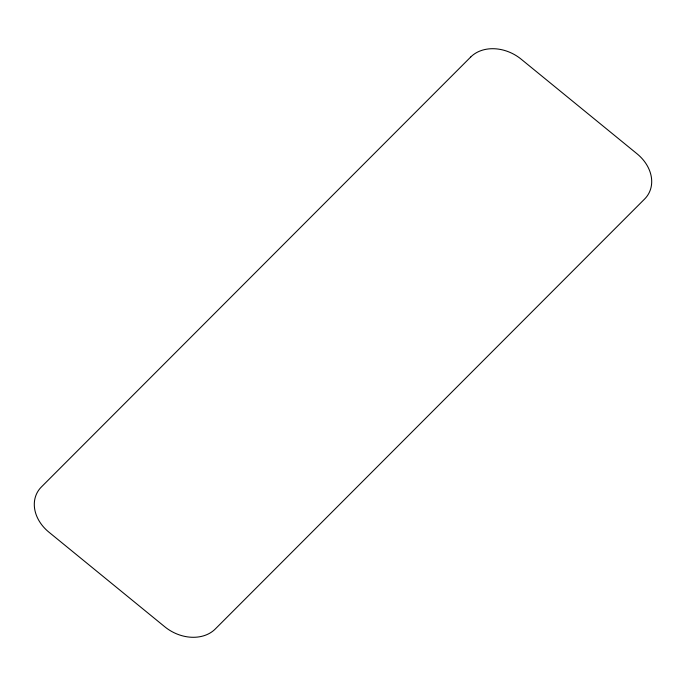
<?xml version="1.0" encoding="UTF-8"?>
<svg xmlns="http://www.w3.org/2000/svg" width="686" height="686" viewBox="0 0 686 686"><rect width="100%" height="100%" fill="white"/><g stroke="black" fill="none" stroke-linecap="round" stroke-linejoin="round"><path stroke-width="1.03" d="M470.716 57.007L41.383 486.974A37.764 29.961 29.1 0 0 48.895 532.147L164.837 626.824A37.764 29.961 29.1 0 0 215.284 628.993L644.617 199.026A37.764 29.961 29.1 0 0 637.105 153.853L521.163 59.176A37.764 29.961 29.1 0 0 470.716 57.007"/></g></svg>
